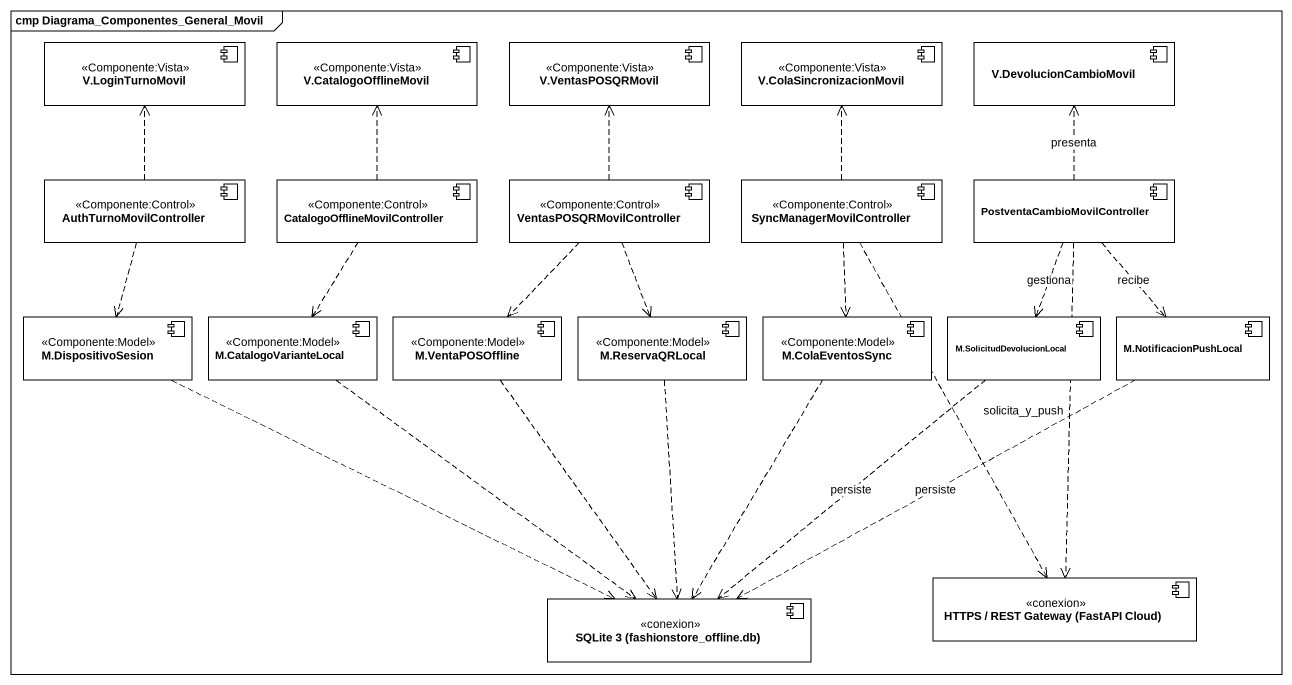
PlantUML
@startuml
mainframe cmp Diagrama_Componentes_General_Movil
component "V.LoginTurnoMovil" as V_LoginTurnoMovil <<Componente:Vista>>
component "V.CatalogoOfflineMovil" as V_CatalogoOfflineMovil <<Componente:Vista>>
component "V.VentasPOSQRMovil" as V_VentasPOSQRMovil <<Componente:Vista>>
component "V.ColaSincronizacionMovil" as V_ColaSincronizacionMovil <<Componente:Vista>>
component "V.DevolucionCambioMovil" as V_DevolucionCambioMovil
component AuthTurnoMovilController <<Componente:Control>>
component "CatalogoOfflineMovilController" as CatalogoOfflineMovilControll <<Componente:Control>>
component VentasPOSQRMovilController <<Componente:Control>>
component SyncManagerMovilController <<Componente:Control>>
component "PostventaCambioMovilController" as PostventaCambioMovilControll
component "M.DispositivoSesion" as M_DispositivoSesion <<Componente:Model>>
component "M.CatalogoVarianteLocal" as M_CatalogoVarianteLocal <<Componente:Model>>
component "M.VentaPOSOffline" as M_VentaPOSOffline <<Componente:Model>>
component "M.ReservaQRLocal" as M_ReservaQRLocal <<Componente:Model>>
component "M.ColaEventosSync" as M_ColaEventosSync <<Componente:Model>>
component "M.SolicitudDevolucionLocal" as M_SolicitudDevolucionLocal
component "M.NotificacionPushLocal" as M_NotificacionPushLocal
component "HTTPS / REST Gateway (FastAPI Cloud)" as HTTPS_REST_Gateway_FastAPI <<conexion>>
component "SQLite 3 (fashionstore_offline.db)" as SQLite_3_fashionstore <<conexion>>
AuthTurnoMovilController .up.> V_LoginTurnoMovil
AuthTurnoMovilController ..> M_DispositivoSesion
CatalogoOfflineMovilControll .up.> V_CatalogoOfflineMovil
CatalogoOfflineMovilControll ..> M_CatalogoVarianteLocal
VentasPOSQRMovilController .up.> V_VentasPOSQRMovil
VentasPOSQRMovilController ..> M_VentaPOSOffline
VentasPOSQRMovilController ..> M_ReservaQRLocal
SyncManagerMovilController .up.> V_ColaSincronizacionMovil
SyncManagerMovilController ..> M_ColaEventosSync
SyncManagerMovilController ..> HTTPS_REST_Gateway_FastAPI
PostventaCambioMovilControll .up.> V_DevolucionCambioMovil : presenta
PostventaCambioMovilControll ..> M_SolicitudDevolucionLocal : gestiona
PostventaCambioMovilControll ..> M_NotificacionPushLocal : recibe
PostventaCambioMovilControll ..> HTTPS_REST_Gateway_FastAPI : solicita_y_push
M_DispositivoSesion .right.> SQLite_3_fashionstore
M_CatalogoVarianteLocal ..> SQLite_3_fashionstore
M_VentaPOSOffline ..> SQLite_3_fashionstore
M_ReservaQRLocal ..> SQLite_3_fashionstore
M_ColaEventosSync ..> SQLite_3_fashionstore
M_SolicitudDevolucionLocal ..> SQLite_3_fashionstore : persiste
M_NotificacionPushLocal .left.> SQLite_3_fashionstore : persiste
@enduml
